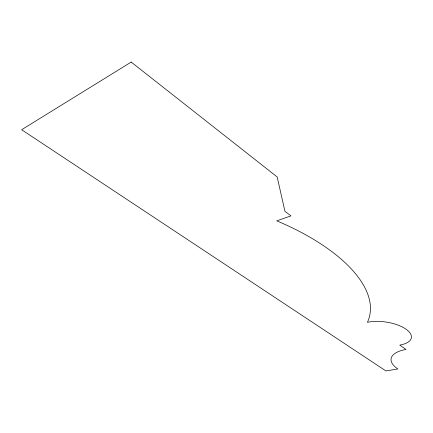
<?xml version="1.0" encoding="UTF-8"?>
<svg xmlns="http://www.w3.org/2000/svg" width="433" height="433" viewBox="0 0 433 433"><rect width="100%" height="100%" fill="white"/><g stroke="black" fill="none" stroke-linecap="round" stroke-linejoin="round"><path stroke-width="0.65" d="M131.204 62.071L21.65 129.716L385.9 370.929L397.873 368.965A36.507 14.543 7.7 0 1 405.965 349.453L399.773 345.101A27.225 11.594 8.7 0 0 406.051 329.215A27.225 11.594 8.7 0 0 367.422 322.352A165.271 73.377 14.5 0 0 276.736 220.835L290.981 215.894L284.941 211.315L277.163 176.951L131.204 62.071"/></g></svg>
